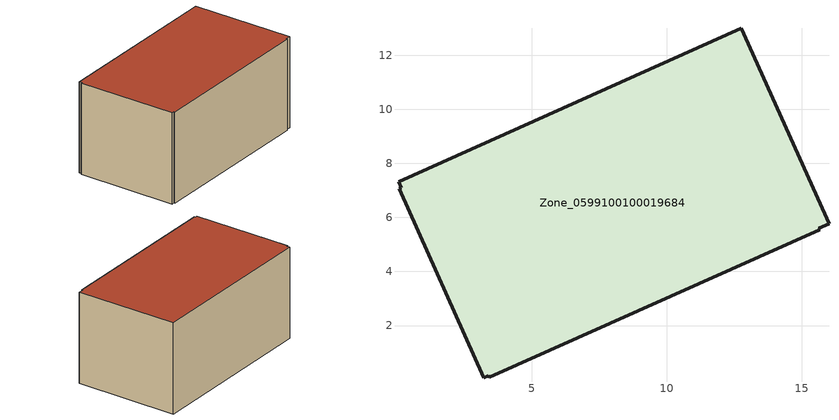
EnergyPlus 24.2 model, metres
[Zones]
Zone_0599100100019684
 floor ground (C_G): 15.64,5.6 15.66,5.54 3.43,0.08 3.4,0.14 3.23,0.06 0.1,7.07 0.18,7.1 0.08,7.32 12.76,13.01 16.01,5.77 z0
 wall outside (C_F): 3.43,0.08 15.66,5.54 15.64,5.6 16.01,5.77 12.76,13.01 0.08,7.32 0.18,7.1 0.1,7.07 3.23,0.06 3.4,0.14 3.43,0.08 z0:7.08
 roof outside (C_R): 15.66,5.54 15.64,5.6 16.01,5.77 12.76,13.01 0.08,7.32 0.18,7.1 0.1,7.07 3.23,0.06 3.4,0.14 3.43,0.08 z7.08
[BUILDING]
Pand.0599100100019684: North Axis=0; Terrain=City; Loads Convergence Tolerance Value=0.04; Temperature Convergence Tolerance Value=0.4; Solar Distribution=FullExterior; Maximum Number of Warmup Days=25; Minimum Number of Warmup Days=1
[Site:Location]
Rotterdam.The.Hague.AP_ZH_NLD Design_Conditions: Latitude=51.96; Longitude=4.45; Time Zone=1; Elevation=-4.5
[SITE:GROUNDTEMPERATURE:BUILDINGSURFACE]
18, 18, 18, 18, 18, 18, 18, 18, 18, 18, 18, 18
[MATERIAL] Thermal Absorptance=0.9; Solar Absorptance=0.7; Visible Absorptance=0.7
Name | Roughness | Thickness | Conductivity | Density | Specific Heat
G.D.2015-2018 | MediumSmooth | 0.15 | 0.0428571 | 540 | 1210
F.D.2015-2018 | Rough | 0.3 | 0.0666667 | 1920 | 840
R.D.2015-2018 | MediumRough | 0.2 | 0.0333333 | 1500 | 1000
[CONSTRUCTION]
C_G: G.D.2015-2018
C_F: F.D.2015-2018
C_R: R.D.2015-2018
[ZONE]
Zone_0599100100019684: Type=1; Multiplier=1; Ceiling Height=Autocalculate; Volume=Autocalculate; Floor Area=autocalculate; Part of Total Floor Area=Yes
[ZONEINFILTRATION:DESIGNFLOWRATE]
Infil_Zone_0599100100019684: Zone or ZoneList or Space or SpaceList=Zone_0599100100019684; Schedule=AlwaysOn; Design Flow Rate Calculation Method=Flow/Area; Flow Rate per Floor Area=0.0021; Constant Term Coefficient=1; Temperature Term Coefficient=0; Velocity Term Coefficient=0; Velocity Squared Term Coefficient=0
[HVACTEMPLATE:ZONE:IDEALLOADSAIRSYSTEM]
Zone_0599100100019684: Maximum Heating Supply Air Temperature=50; Minimum Cooling Supply Air Temperature=13; Maximum Heating Supply Air Humidity Ratio=0.0156; Minimum Cooling Supply Air Humidity Ratio=0.0077; Heating Limit=NoLimit; Cooling Limit=NoLimit; Dehumidification Control Type=ConstantSensibleHeatRatio; Cooling Sensible Heat Ratio=0.7; Dehumidification Setpoint=60; Humidification Control Type=None; Humidification Setpoint=30; Outdoor Air Method=None; Outdoor Air Flow Rate per Person=0.00944; Outdoor Air Flow Rate per Zone Floor Area=0; Outdoor Air Flow Rate per Zone=0; Demand Controlled Ventilation Type=None; Outdoor Air Economizer Type=NoEconomizer; Heat Recovery Type=None; Sensible Heat Recovery Effectiveness=0.7; Latent Heat Recovery Effectiveness=0.65
[ZONECONTROL:THERMOSTAT]
ThermostatControl_Zone_0599100100019684: Zone or ZoneList=Zone_0599100100019684; Control Type Schedule=DualSetpointControlType; Control 1=Thermostat_Zone_0599100100019684; Temperature Difference Between Cutout And Setpoint=0
[THERMOSTATSETPOINT:DUALSETPOINT]
Thermostat_Zone_0599100100019684: Heating Setpoint Temperature Schedule=HeatingSetpoint_Zone_0599100100019684; Cooling Setpoint Temperature Schedule=CoolingSetpoint_Zone_0599100100019684
[SCHEDULE:COMPACT]
HeatingSetpoint_Zone_0599100100019684: Through: 12/31, For: AllDays, Until: 24:00, 21
CoolingSetpoint_Zone_0599100100019684: Through: 12/31, For: AllDays, Until: 24:00, 24
DualSetpointControlType: Through: 12/31, For: AllDays, Until: 24:00, 4
AlwaysOn: Through: 12/31, For: AllDays, Until: 24:00, 1
